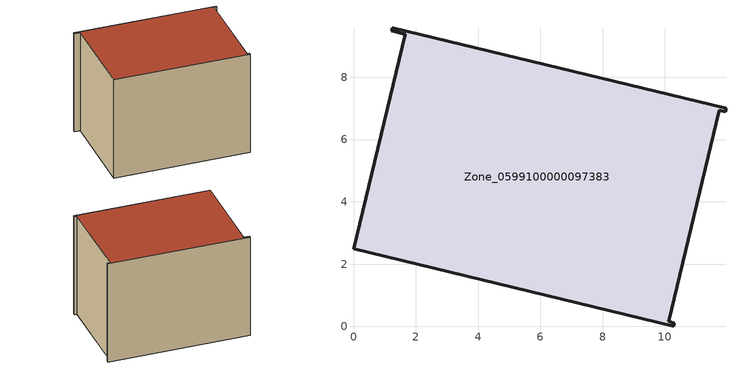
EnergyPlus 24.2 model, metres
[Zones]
Zone_0599100000097383
 floor ground (C_G): 1.67,9.38 1.22,9.49 1.25,9.6 11.96,7 11.94,6.9 11.74,6.95 10.11,0.16 10.3,0.11 10.28,0 0,2.49 z0
 wall outside (C_F): 1.22,9.49 1.67,9.38 0,2.49 10.28,0 10.3,0.11 10.11,0.16 11.74,6.95 11.94,6.9 11.96,7 1.25,9.6 1.22,9.49 z0:8.35
 roof outside (C_R): 11.94,6.9 11.96,7 1.25,9.6 1.22,9.49 1.67,9.38 0,2.49 10.28,0 10.3,0.11 10.11,0.16 11.74,6.95 z8.35
[BUILDING]
Pand.0599100000097383: North Axis=0; Terrain=City; Loads Convergence Tolerance Value=0.04; Temperature Convergence Tolerance Value=0.4; Solar Distribution=FullExterior; Maximum Number of Warmup Days=25; Minimum Number of Warmup Days=1
[Site:Location]
Rotterdam.The.Hague.AP_ZH_NLD Design_Conditions: Latitude=51.96; Longitude=4.45; Time Zone=1; Elevation=-4.5
[SITE:GROUNDTEMPERATURE:BUILDINGSURFACE]
18, 18, 18, 18, 18, 18, 18, 18, 18, 18, 18, 18
[MATERIAL] Thermal Absorptance=0.9; Solar Absorptance=0.7; Visible Absorptance=0.7
Name | Roughness | Thickness | Conductivity | Density | Specific Heat
G.TI.1992-2005 | MediumSmooth | 0.15 | 0.06 | 540 | 1210
F.TI.1992-2005 | Rough | 0.3 | 0.12 | 1920 | 840
R.TI.1992-2005 | MediumRough | 0.2 | 0.08 | 1500 | 1000
[CONSTRUCTION]
C_G: G.TI.1992-2005
C_F: F.TI.1992-2005
C_R: R.TI.1992-2005
[ZONE]
Zone_0599100000097383: Type=1; Multiplier=1; Ceiling Height=Autocalculate; Volume=Autocalculate; Floor Area=autocalculate; Part of Total Floor Area=Yes
[ZONEINFILTRATION:DESIGNFLOWRATE]
Infil_Zone_0599100000097383: Zone or ZoneList or Space or SpaceList=Zone_0599100000097383; Schedule=AlwaysOn; Design Flow Rate Calculation Method=Flow/Area; Flow Rate per Floor Area=0.0015; Constant Term Coefficient=1; Temperature Term Coefficient=0; Velocity Term Coefficient=0; Velocity Squared Term Coefficient=0
[HVACTEMPLATE:ZONE:IDEALLOADSAIRSYSTEM]
Zone_0599100000097383: Maximum Heating Supply Air Temperature=50; Minimum Cooling Supply Air Temperature=13; Maximum Heating Supply Air Humidity Ratio=0.0156; Minimum Cooling Supply Air Humidity Ratio=0.0077; Heating Limit=NoLimit; Cooling Limit=NoLimit; Dehumidification Control Type=ConstantSensibleHeatRatio; Cooling Sensible Heat Ratio=0.7; Dehumidification Setpoint=60; Humidification Control Type=None; Humidification Setpoint=30; Outdoor Air Method=None; Outdoor Air Flow Rate per Person=0.00944; Outdoor Air Flow Rate per Zone Floor Area=0; Outdoor Air Flow Rate per Zone=0; Demand Controlled Ventilation Type=None; Outdoor Air Economizer Type=NoEconomizer; Heat Recovery Type=None; Sensible Heat Recovery Effectiveness=0.7; Latent Heat Recovery Effectiveness=0.65
[ZONECONTROL:THERMOSTAT]
ThermostatControl_Zone_0599100000097383: Zone or ZoneList=Zone_0599100000097383; Control Type Schedule=DualSetpointControlType; Control 1=Thermostat_Zone_0599100000097383; Temperature Difference Between Cutout And Setpoint=0
[THERMOSTATSETPOINT:DUALSETPOINT]
Thermostat_Zone_0599100000097383: Heating Setpoint Temperature Schedule=HeatingSetpoint_Zone_0599100000097383; Cooling Setpoint Temperature Schedule=CoolingSetpoint_Zone_0599100000097383
[SCHEDULE:COMPACT]
HeatingSetpoint_Zone_0599100000097383: Through: 12/31, For: AllDays, Until: 24:00, 21
CoolingSetpoint_Zone_0599100000097383: Through: 12/31, For: AllDays, Until: 24:00, 24
DualSetpointControlType: Through: 12/31, For: AllDays, Until: 24:00, 4
AlwaysOn: Through: 12/31, For: AllDays, Until: 24:00, 1
